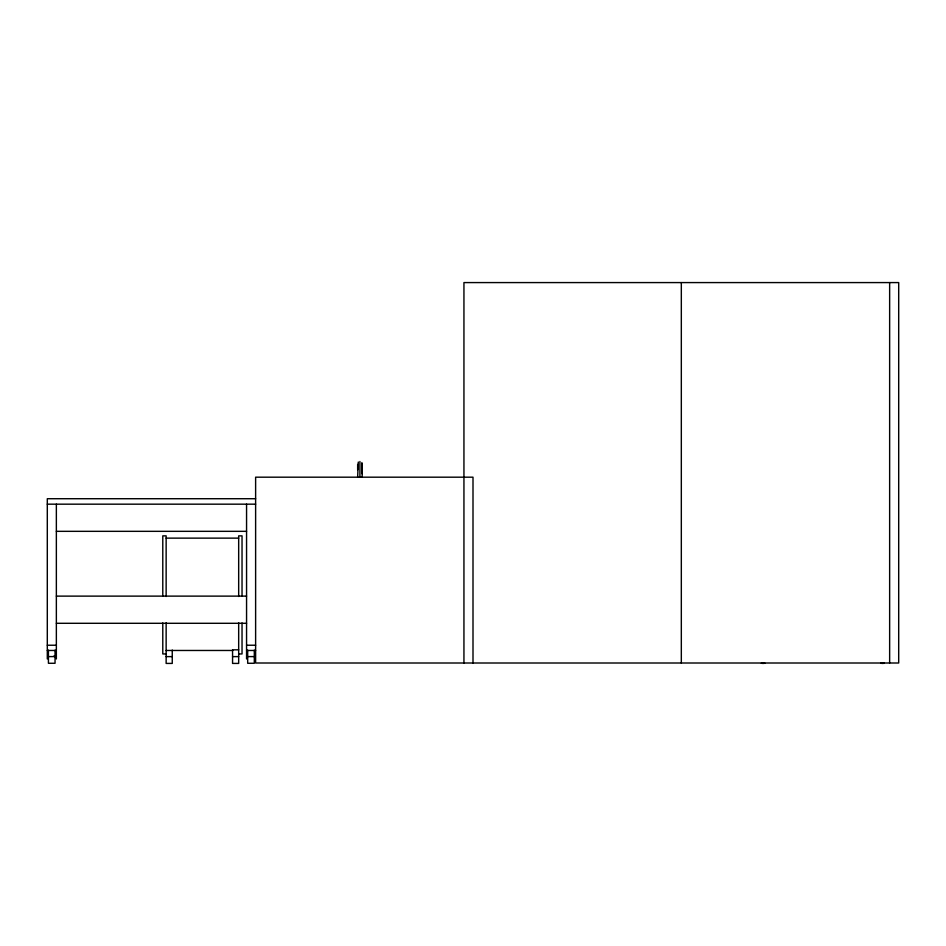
<?xml version="1.0" encoding="UTF-8"?>
<svg xmlns="http://www.w3.org/2000/svg" width="946" height="946" viewBox="0 0 946 946"><rect width="100%" height="100%" fill="white"/><g stroke="black" fill="none" stroke-linecap="round" stroke-linejoin="round"><path stroke-width="1.42" d="M357.647 477.103L358.298 462.05M362.176 477.103L362.176 463.777M357.647 469.736L357.659 464.391M255.621 498.719L47.3 498.719L47.3 658.96M47.3 504.171L255.621 504.171M56.358 531.333L246.563 531.333M166.141 538.132L238.676 538.132M56.358 596.122L246.563 596.122M56.358 623.296L246.563 623.296M47.3 645.231L56.358 645.231M246.563 645.231L255.621 645.231M238.676 649.831L232.562 649.831L232.562 663.418L238.676 663.418L238.676 622.752M47.3 650.47L56.358 650.47M166.141 650.47L232.87 650.47M246.563 650.47L255.621 650.47M166.141 653.946L162.783 653.946L162.783 622.953M238.676 653.946L242.034 653.946L242.034 622.953M53.768 656.134L56.358 656.134M48.423 656.595L55.045 656.595M166.141 656.619L172.255 656.619M232.562 656.619L238.676 656.619M247.686 656.595L254.308 656.595M361.892 462.559L362.164 473.745M889.642 282.582L889.642 663.004M681.321 282.582L681.321 663.004M473 663.004L473 477.186L255.621 477.186L255.621 663.004L898.7 663.004L898.7 282.582L463.942 282.582L463.942 663.004M359.918 461.494L359.918 477.103M254.308 650.127L254.308 663.276L247.686 663.276L247.686 650.127M246.563 504.171L246.563 658.96M242.034 596.382L242.034 535.862L238.676 535.862L238.676 596.488M172.255 650.056L172.255 663.418L166.141 663.418L166.141 622.752M166.141 596.488L166.141 535.862L162.783 535.862L162.783 596.382M56.358 504.171L56.358 658.96M55.045 650.127L55.045 663.276L48.423 663.276L48.423 650.127M764.853 663.181A6.788 6.788 0 0 1 761.329 663.181M884.344 663.181A6.788 6.788 0 0 1 880.832 663.181"/></g></svg>
